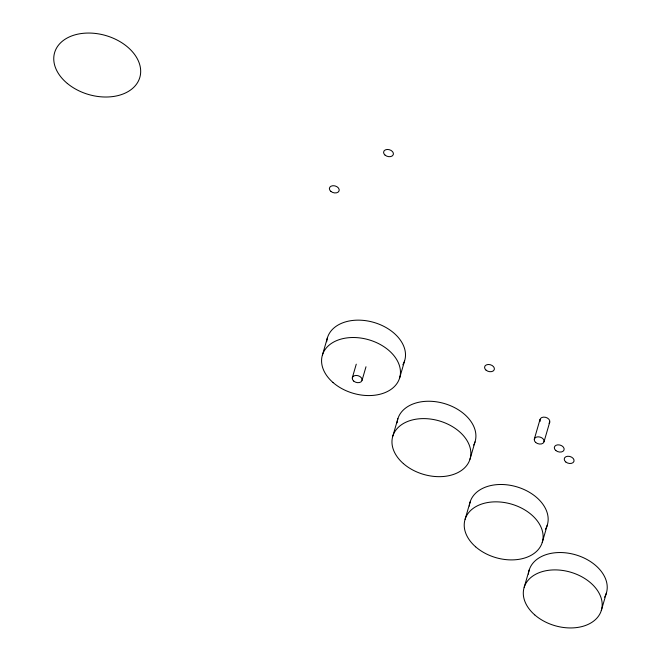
<?xml version="1.0" encoding="UTF-8"?>
<svg xmlns="http://www.w3.org/2000/svg" width="661" height="661" viewBox="0 0 661 661"><rect width="100%" height="100%" fill="white"/><g stroke="black" fill="none" stroke-linecap="round" stroke-linejoin="round"><path stroke-width="0.99" d="M322.452 354.924L327.492 337.564M352.313 377.778L356.262 364.178M362.046 380.348L365.996 366.756M399.575 378.15L404.623 360.79M392.849 436.029L397.897 418.661M469.979 459.255L475.019 441.895M465.104 519.265L470.153 501.897M534.303 439.152L540.029 419.454M544.036 441.73L549.762 422.032M524.173 587.307L529.221 569.947M542.235 542.491L547.275 525.131M601.303 610.541L606.344 593.173M326.674 341.737A40.28 27.878 16.2 0 1 374.473 322.593A40.28 27.878 16.2 0 1 402.838 364.814M540.252 421.264A5.032 3.487 16.2 0 1 545.457 417.289A5.032 3.487 16.2 0 1 549.043 423.271M397.079 422.842A40.28 27.878 16.2 0 1 444.217 403.499A40.28 27.878 16.2 0 1 473.714 445.068M469.335 506.078A40.28 27.878 16.2 0 1 517.133 486.934A40.28 27.878 16.2 0 1 545.499 529.155M528.403 574.128A40.28 27.878 16.2 0 1 576.202 554.984A40.28 27.878 16.2 0 1 604.567 597.197M332.97 382.479A40.28 27.878 16.2 0 0 399.07 379.579A40.28 27.878 16.2 0 0 350.999 337.556A40.28 27.878 16.2 0 0 332.97 382.479M353.676 381.058A5.032 3.487 16.2 0 0 361.939 380.695A5.032 3.487 16.2 0 0 355.932 375.44A5.032 3.487 16.2 0 0 353.676 381.058M535.666 442.432A5.032 3.487 16.2 0 0 543.929 442.077A5.032 3.487 16.2 0 0 537.922 436.822A5.032 3.487 16.2 0 0 535.666 442.432M565.758 461.965A5.032 3.487 16.2 0 0 573.946 461.403A5.032 3.487 16.2 0 0 567.749 456.264A5.032 3.487 16.2 0 0 565.758 461.965M486.091 370.193A5.032 3.487 16.2 0 0 494.279 369.631A5.032 3.487 16.2 0 0 488.082 364.492A5.032 3.487 16.2 0 0 486.091 370.193M330.905 191.417A5.032 3.487 16.2 0 0 339.093 190.855A5.032 3.487 16.2 0 0 332.888 185.716A5.032 3.487 16.2 0 0 330.905 191.417M385.107 155.17A5.032 3.487 16.2 0 0 393.295 154.608A5.032 3.487 16.2 0 0 387.098 149.469A5.032 3.487 16.2 0 0 385.107 155.17M555.843 450.546A5.032 3.487 16.2 0 0 564.031 449.984A5.032 3.487 16.2 0 0 557.834 444.836A5.032 3.487 16.2 0 0 555.843 450.546M403.375 463.584A40.28 27.878 16.2 0 0 469.467 460.684A40.28 27.878 16.2 0 0 421.404 418.653A40.28 27.878 16.2 0 0 403.375 463.584M475.631 546.821A40.28 27.878 16.2 0 0 541.723 543.92A40.28 27.878 16.2 0 0 493.66 501.889A40.28 27.878 16.2 0 0 475.631 546.821M534.699 614.862A40.28 27.878 16.2 0 0 600.791 611.97A40.28 27.878 16.2 0 0 552.728 569.939A40.28 27.878 16.2 0 0 534.699 614.862M67.323 83.443A44.37 30.712 16.2 0 0 139.488 78.477A44.37 30.712 16.2 0 0 84.848 33.174A44.37 30.712 16.2 0 0 67.323 83.443"/></g></svg>
